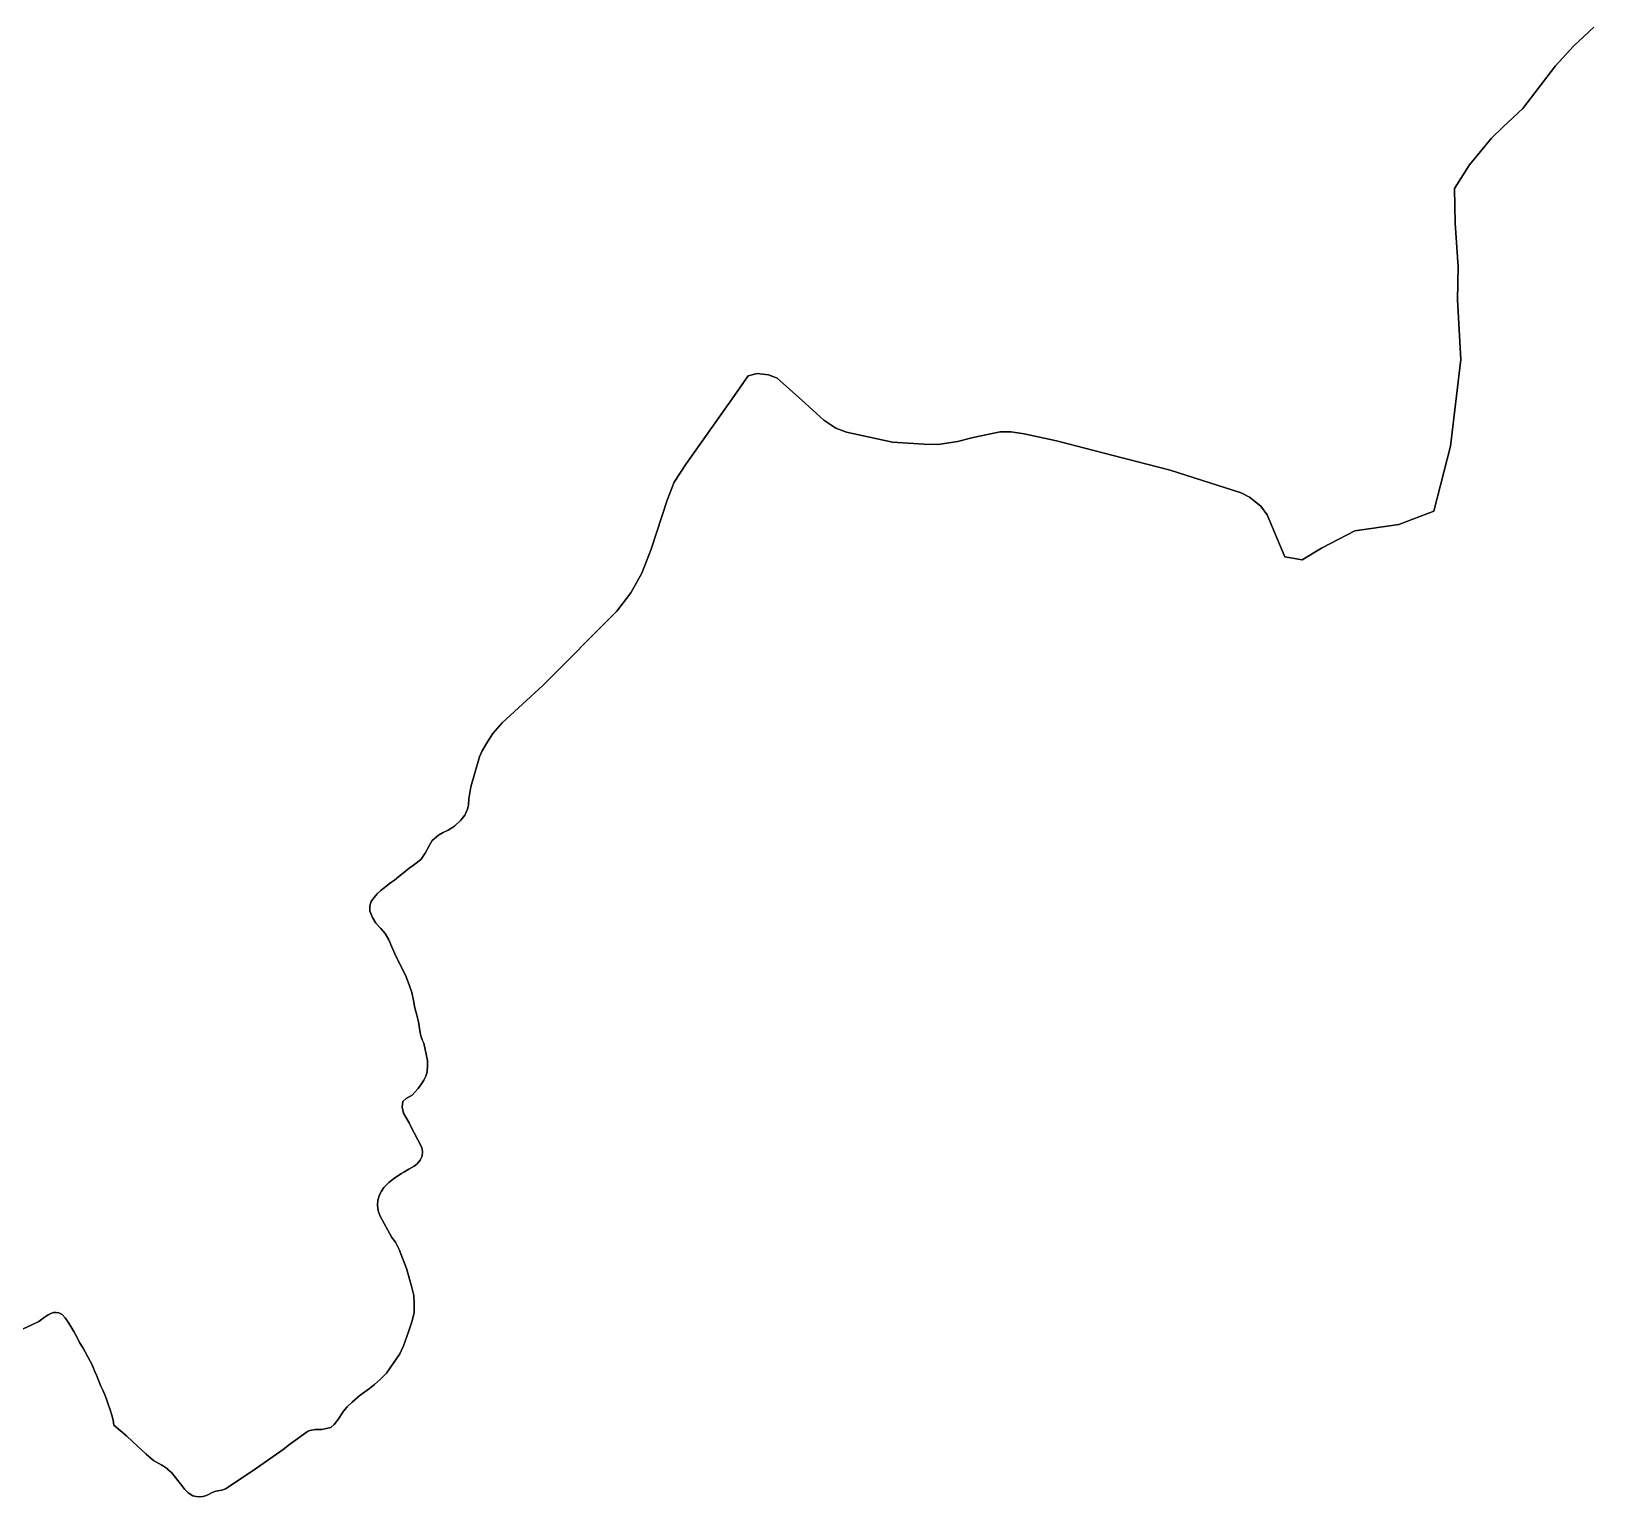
# Model space of a CAD drawing. Header units: millimetres. Extents: x 642261 to 742091, y 6812581 to 6930561.
# Drawn here: x 727146 to 729139, y 6898520 to 6900389 of the extents above; entities that cross this region are included whole.
import ezdxf

# ---------------------------------------------------------------- set-up
doc = ezdxf.new("R2010")
doc.units = ezdxf.units.MM
doc.layers.add('LimiteAreaMunicipio', color=10, linetype='Continuous')

# ---------------------------------------------------------------- blocks, each defined once
blk = doc.blocks.new('compartilhadora_AUTOCAD_OD_1_FMEBLOCK1')
at = {"layer": 'LimiteAreaMunicipio', "color": 7, "linetype": 'Continuous'}
blk.add_lwpolyline([(2604.41585, -8145.35675), (2616.34405, -8139.71705), (2625.18085, -8135.28685), (2632.25855, -8130.38915), (2637.17955, -8126.93245), (2640.59465, -8125.10195), (2643.96035, -8124.01355), (2647.42495, -8124.01355), (2650.74115, -8124.26095), (2655.04715, -8126.53665), (2658.95725, -8130.89015), (2663.46135, -8137.46985), (2669.89565, -8148.20515), (2674.06355, -8156.00385), (2677.37975, -8161.98985), (2681.73525, -8169.50965), (2684.21825, -8174.14165), (2688.42535, -8181.51295), (2692.78095, -8189.62635), (2696.39405, -8198.28385), (2699.03255, -8203.66475), (2701.80875, -8211.60755), (2704.41615, -8217.70175), (2706.81055, -8223.07805), (2709.30895, -8228.87035), (2711.66855, -8234.52405), (2713.75775, -8240.76105), (2716.29105, -8248.07965), (2718.40785, -8255.08605), (2719.90455, -8261.25165), (2720.98035, -8267.77245), (2737.10895, -8281.27335), (2744.74995, -8288.57725), (2762.06395, -8304.67925), (2771.44695, -8312.52025), (2778.52695, -8316.56035), (2782.11495, -8318.61625), (2784.40995, -8319.93025), (2789.22995, -8323.48725), (2790.42015, -8324.50175), (2794.49495, -8327.97535), (2807.60495, -8344.53725), (2810.97595, -8349.13725), (2815.93095, -8354.04145), (2821.65995, -8357.62035), (2826.07795, -8358.71625), (2830.18095, -8358.98325), (2834.56165, -8358.75555), (2837.85995, -8357.75725), (2841.74595, -8356.00325), (2846.20095, -8353.72825), (2850.94295, -8351.78925), (2858.64795, -8350.74435), (2863.18785, -8349.05805), (2898.51095, -8325.62235), (2936.77795, -8298.54825), (2944.82395, -8292.52815), (2967.97895, -8275.72035), (2970.79095, -8274.39425), (2977.74205, -8273.06525), (2986.15195, -8273.07635), (2997.92485, -8270.48025), (3002.06095, -8266.67625), (3006.55095, -8260.79835), (3013.97695, -8249.82625), (3018.57095, -8244.10225), (3024.92985, -8238.16325), (3035.27195, -8229.19825), (3046.86295, -8220.95325), (3053.38095, -8215.79025), (3061.29295, -8208.91025), (3068.83795, -8201.46225), (3085.64295, -8176.71725), (3090.37095, -8166.64335), (3096.72195, -8148.47835), (3101.63995, -8134.67225), (3104.08195, -8123.98725), (3104.23595, -8112.48325), (3103.66995, -8102.22725), (3100.81295, -8090.11625), (3094.17195, -8067.76325), (3084.75295, -8043.34625), (3080.19595, -8034.34925), (3075.44595, -8028.37935), (3060.59295, -8001.08825), (3058.30395, -7994.23125), (3057.39995, -7986.85235), (3057.78295, -7980.49135), (3059.96295, -7974.01625), (3062.20195, -7969.23325), (3065.26295, -7964.65135), (3071.75595, -7958.14925), (3079.58595, -7951.99925), (3087.77795, -7946.56425), (3090.99095, -7944.70335), (3097.35595, -7941.01715), (3103.85995, -7937.08025), (3107.80195, -7934.38925), (3111.78695, -7929.74925), (3114.07595, -7924.60725), (3114.56395, -7918.70725), (3113.77095, -7913.43025), (3099.12515, -7884.92895), (3097.66895, -7882.09525), (3090.57995, -7869.47325), (3088.64795, -7861.84525), (3089.49105, -7854.91735), (3093.73495, -7850.83935), (3101.46995, -7846.58725), (3108.98095, -7838.02845), (3113.47395, -7832.05225), (3116.53495, -7827.31525), (3118.92695, -7822.53125), (3120.03095, -7818.65625), (3120.69795, -7816.31525), (3121.18205, -7809.44125), (3121.15095, -7802.31325), (3116.38495, -7780.49825), (3114.31295, -7776.20325), (3112.39095, -7770.93325), (3111.13195, -7764.63425), (3110.28495, -7758.69125), (3109.43995, -7753.26025), (3108.07595, -7746.50025), (3107.07895, -7742.94825), (3106.25095, -7739.99925), (3104.68295, -7733.70125), (3103.52895, -7727.91335), (3102.37285, -7721.81825), (3101.96155, -7719.88835), (3101.06295, -7715.67325), (3098.20295, -7707.23025), (3093.89195, -7695.71825), (3079.23595, -7666.52925), (3075.03395, -7656.45335), (3071.91995, -7648.67725), (3066.90495, -7640.60625), (3061.44895, -7633.90125), (3061.17495, -7633.56535), (3055.29395, -7627.08925), (3050.69295, -7619.93825), (3047.52595, -7611.80525), (3047.34405, -7605.24235), (3049.11695, -7599.43645), (3052.53695, -7594.90325), (3057.08395, -7589.49025), (3061.38095, -7585.72025), (3067.93095, -7580.60335), (3073.96995, -7575.89935), (3078.78095, -7572.22925), (3084.51195, -7567.62925), (3090.60095, -7562.82325), (3097.71385, -7557.18925), (3103.39695, -7553.25725), (3108.29885, -7549.40495), (3112.85465, -7545.69115), (3117.93805, -7537.78275), (3123.58795, -7527.50925), (3126.83195, -7521.91125), (3135.14395, -7514.96835), (3140.04995, -7512.17425), (3147.61695, -7508.44125), (3155.48595, -7503.37725), (3163.60095, -7495.90525), (3168.59395, -7489.32325), (3172.09695, -7481.83025), (3173.50695, -7476.19215), (3173.93495, -7468.51325), (3176.53495, -7453.50225), (3187.36695, -7414.89625), (3190.82795, -7407.18815), (3197.64095, -7395.73325), (3204.46895, -7385.17835), (3216.09895, -7371.57025), (3268.04695, -7324.06235), (3362.51395, -7229.19125), (3380.61495, -7205.95925), (3394.34095, -7180.86435), (3406.42195, -7150.05525), (3426.86195, -7087.60425), (3435.50695, -7064.77125), (3451.17295, -7041.09615), (3512.72855, -6953.97755), (3530.05905, -6928.93155), (3541.37335, -6925.95065), (3555.85745, -6927.69995), (3567.00245, -6932.04015), (3598.70195, -6960.10725), (3626.68395, -6985.55725), (3641.93595, -6995.69225), (3655.64595, -7000.78925), (3714.26095, -7013.76035), (3754.13095, -7016.32325), (3772.54595, -7016.42835), (3797.09005, -7012.88535), (3817.15295, -7007.43025), (3851.59695, -7000.52925), (3865.07395, -7000.24735), (3881.94595, -7003.03815), (3923.30895, -7011.80925), (3995.83195, -7030.46125), (4068.35495, -7049.11325), (4158.73995, -7078.28835), (4169.66895, -7083.74125), (4183.88695, -7095.23125), (4192.17795, -7106.50915), (4214.69195, -7160.09225), (4236.60045, -7163.85295), (4261.50965, -7148.86875), (4303.77205, -7126.50435), (4360.08345, -7118.50805), (4404.47995, -7101.76785), (4425.93375, -7018.62005), (4439.14545, -6907.94975), (4435.04165, -6832.05155), (4435.84765, -6789.83745), (4431.80085, -6734.09415), (4430.94035, -6689.92865), (4450.26025, -6659.58515), (4478.16885, -6625.56655), (4493.08755, -6611.49835), (4518.07235, -6587.93825), (4559.84115, -6533.33045), (4582.62565, -6508.55125), (4608.64855, -6484.09455)], dxfattribs=at)
blk = doc.blocks.new('compartilhadora_AUTOCAD_OD_1_FMEBLOCK2')
at = {"layer": 'LimiteAreaMunicipio', "color": 7, "linetype": 'Continuous'}
blk.add_lwpolyline([(-735.91425, 3304.4344), (-761.93715, 3279.9777), (-784.72165, 3255.1985), (-826.49045, 3200.5907), (-851.47525, 3177.0306), (-866.39395, 3162.9624), (-894.30255, 3128.9438), (-913.62245, 3098.6003), (-912.76195, 3054.4348), (-908.71515, 2998.6915), (-909.52115, 2956.4774), (-905.41735, 2880.5792), (-918.62905, 2769.9089), (-940.08285, 2686.7611), (-984.47935, 2670.0209), (-1040.79075, 2662.0246), (-1083.05315, 2639.6602), (-1107.96235, 2624.676), (-1129.87085, 2628.4367), (-1152.38485, 2682.0198), (-1160.67585, 2693.2977), (-1174.89385, 2704.7877), (-1185.82285, 2710.2406), (-1276.20785, 2739.4157), (-1348.73085, 2758.0677), (-1421.25385, 2776.7197), (-1462.61685, 2785.4908), (-1479.48885, 2788.2816), (-1492.96585, 2787.9997), (-1527.40985, 2781.0987), (-1547.47275, 2775.6436), (-1572.01685, 2772.1006), (-1590.43185, 2772.2057), (-1630.30185, 2774.7686), (-1688.91685, 2787.7397), (-1702.62685, 2792.8367), (-1717.87885, 2802.9717), (-1745.86085, 2828.4217), (-1777.56035, 2856.4888), (-1788.70535, 2860.829), (-1803.18945, 2862.5783), (-1814.50375, 2859.5974), (-1831.83425, 2834.5514), (-1893.38985, 2747.4328), (-1909.05585, 2723.7577), (-1917.70085, 2700.9247), (-1938.14085, 2638.4737), (-1950.22185, 2607.6646), (-1963.94785, 2582.5697), (-1982.04885, 2559.3377), (-2076.51585, 2464.4666), (-2128.46385, 2416.9587), (-2140.09385, 2403.3506), (-2146.92185, 2392.7957), (-2153.73485, 2381.3408), (-2157.19585, 2373.6327), (-2168.02785, 2335.0267), (-2170.62785, 2320.0157), (-2171.05585, 2312.3368), (-2172.46585, 2306.6987), (-2175.96885, 2299.2057), (-2180.96185, 2292.6237), (-2189.07685, 2285.1517), (-2196.94585, 2280.0877), (-2204.51285, 2276.3547), (-2209.41885, 2273.5606), (-2217.73085, 2266.6177), (-2220.97485, 2261.0197), (-2226.62475, 2250.7462), (-2231.70815, 2242.8378), (-2236.26395, 2239.124), (-2241.16585, 2235.2717), (-2246.84895, 2231.3397), (-2253.96185, 2225.7057), (-2260.05085, 2220.8997), (-2265.78185, 2216.2997), (-2270.59285, 2212.6296), (-2276.63185, 2207.9256), (-2283.18185, 2202.8087), (-2287.47885, 2199.0387), (-2292.02585, 2193.6257), (-2295.44585, 2189.0925), (-2297.21875, 2183.2866), (-2297.03685, 2176.7237), (-2293.86985, 2168.5907), (-2289.26885, 2161.4397), (-2283.38785, 2154.9636), (-2283.11385, 2154.6277), (-2277.65785, 2147.9227), (-2272.64285, 2139.8517), (-2269.52885, 2132.0756), (-2265.32685, 2121.9997), (-2250.67085, 2092.8107), (-2246.35985, 2081.2987), (-2243.49985, 2072.8557), (-2242.60125, 2068.6406), (-2242.18995, 2066.7107), (-2241.03385, 2060.6156), (-2239.87985, 2054.8277), (-2238.31185, 2048.5297), (-2237.48385, 2045.5807), (-2236.48685, 2042.0287), (-2235.12285, 2035.2687), (-2234.27785, 2029.8377), (-2233.43085, 2023.8947), (-2232.17185, 2017.5957), (-2230.24985, 2012.3257), (-2228.17785, 2008.0307), (-2223.41185, 1986.2157), (-2223.38075, 1979.0877), (-2223.86485, 1972.2137), (-2224.53185, 1969.8727), (-2225.63585, 1965.9977), (-2228.02785, 1961.2137), (-2231.08885, 1956.4767), (-2235.58185, 1950.5005), (-2243.09285, 1941.9417), (-2250.82785, 1937.6896), (-2255.07175, 1933.6116), (-2255.91485, 1926.6837), (-2253.98285, 1919.0557), (-2246.89385, 1906.4337), (-2245.43765, 1903.6), (-2230.79185, 1875.0987), (-2229.99885, 1869.8217), (-2230.48685, 1863.9217), (-2232.77585, 1858.7797), (-2236.76085, 1854.1397), (-2240.70285, 1851.4487), (-2247.20685, 1847.5118), (-2253.57185, 1843.8256), (-2256.78485, 1841.9647), (-2264.97685, 1836.5297), (-2272.80685, 1830.3797), (-2279.29985, 1823.8776), (-2282.36085, 1819.2957), (-2284.59985, 1814.5127), (-2286.77985, 1808.0376), (-2287.16285, 1801.6766), (-2286.25885, 1794.2977), (-2283.96985, 1787.4407), (-2269.11685, 1760.1496), (-2264.36685, 1754.1797), (-2259.80985, 1745.1827), (-2250.39085, 1720.7657), (-2243.74985, 1698.4127), (-2240.89285, 1686.3017), (-2240.32685, 1676.0457), (-2240.48085, 1664.5417), (-2242.92285, 1653.8567), (-2247.84085, 1640.0506), (-2254.19185, 1621.8856), (-2258.91985, 1611.8117), (-2275.72485, 1587.0667), (-2283.26985, 1579.6187), (-2291.18185, 1572.7387), (-2297.69985, 1567.5757), (-2309.29085, 1559.3307), (-2319.63295, 1550.3657), (-2325.99185, 1544.4267), (-2330.58585, 1538.7027), (-2338.01185, 1527.7306), (-2342.50185, 1521.8527), (-2346.63795, 1518.0487), (-2358.41085, 1515.4526), (-2366.82075, 1515.4637), (-2373.77185, 1514.1347), (-2376.58385, 1512.8086), (-2399.73885, 1496.0008), (-2407.78485, 1489.9807), (-2446.05185, 1462.9066), (-2481.37495, 1439.4709), (-2485.91485, 1437.7846), (-2493.61985, 1436.7397), (-2498.36185, 1434.8007), (-2502.81685, 1432.5257), (-2506.70285, 1430.7717), (-2510.00115, 1429.7734), (-2514.38185, 1429.5457), (-2518.48485, 1429.8127), (-2522.90285, 1430.9086), (-2528.63185, 1434.4875), (-2533.58685, 1439.3917), (-2536.95785, 1443.9917), (-2550.06785, 1460.5536), (-2554.14265, 1464.0272), (-2555.33285, 1465.0417), (-2560.15285, 1468.5987), (-2562.44785, 1469.9127), (-2566.03585, 1471.9686), (-2573.11585, 1476.0087), (-2582.49885, 1483.8497), (-2599.81285, 1499.9517), (-2607.45385, 1507.2556), (-2623.58245, 1520.7565), (-2624.65825, 1527.2773), (-2626.15495, 1533.4429), (-2628.27175, 1540.4493), (-2630.80505, 1547.7679), (-2632.89425, 1554.0049), (-2635.25385, 1559.6586), (-2637.75225, 1565.4509), (-2640.14665, 1570.8272), (-2642.75405, 1576.9214), (-2645.53025, 1584.8642), (-2648.16875, 1590.2451), (-2651.78185, 1598.9026), (-2656.13745, 1607.016), (-2660.34455, 1614.3873), (-2662.82755, 1619.0193), (-2667.18305, 1626.5391), (-2670.49925, 1632.5251), (-2674.66715, 1640.3238), (-2681.10145, 1651.0591), (-2685.60555, 1657.6388), (-2689.51565, 1661.9923), (-2693.82165, 1664.268), (-2697.13785, 1664.5154), (-2700.60245, 1664.5154), (-2703.96815, 1663.427), (-2707.38325, 1661.5965), (-2712.30425, 1658.1398), (-2719.38195, 1653.2421), (-2728.21875, 1648.8119), (-2740.14695, 1643.1722)], dxfattribs=at)

msp = doc.modelspace()

# ---------------------------------------------------------------- block references
at = {"layer": 'LimiteAreaMunicipio', "color": 7, "linetype": 'Continuous'}
for name, p in [('compartilhadora_AUTOCAD_OD_1_FMEBLOCK1', (724530.78, 6906878.7573)), ('compartilhadora_AUTOCAD_OD_1_FMEBLOCK2', (729875.3428, 6897090.2284))]:
    msp.add_blockref(name, p, dxfattribs=at)

doc.saveas('drawing.dxf')
